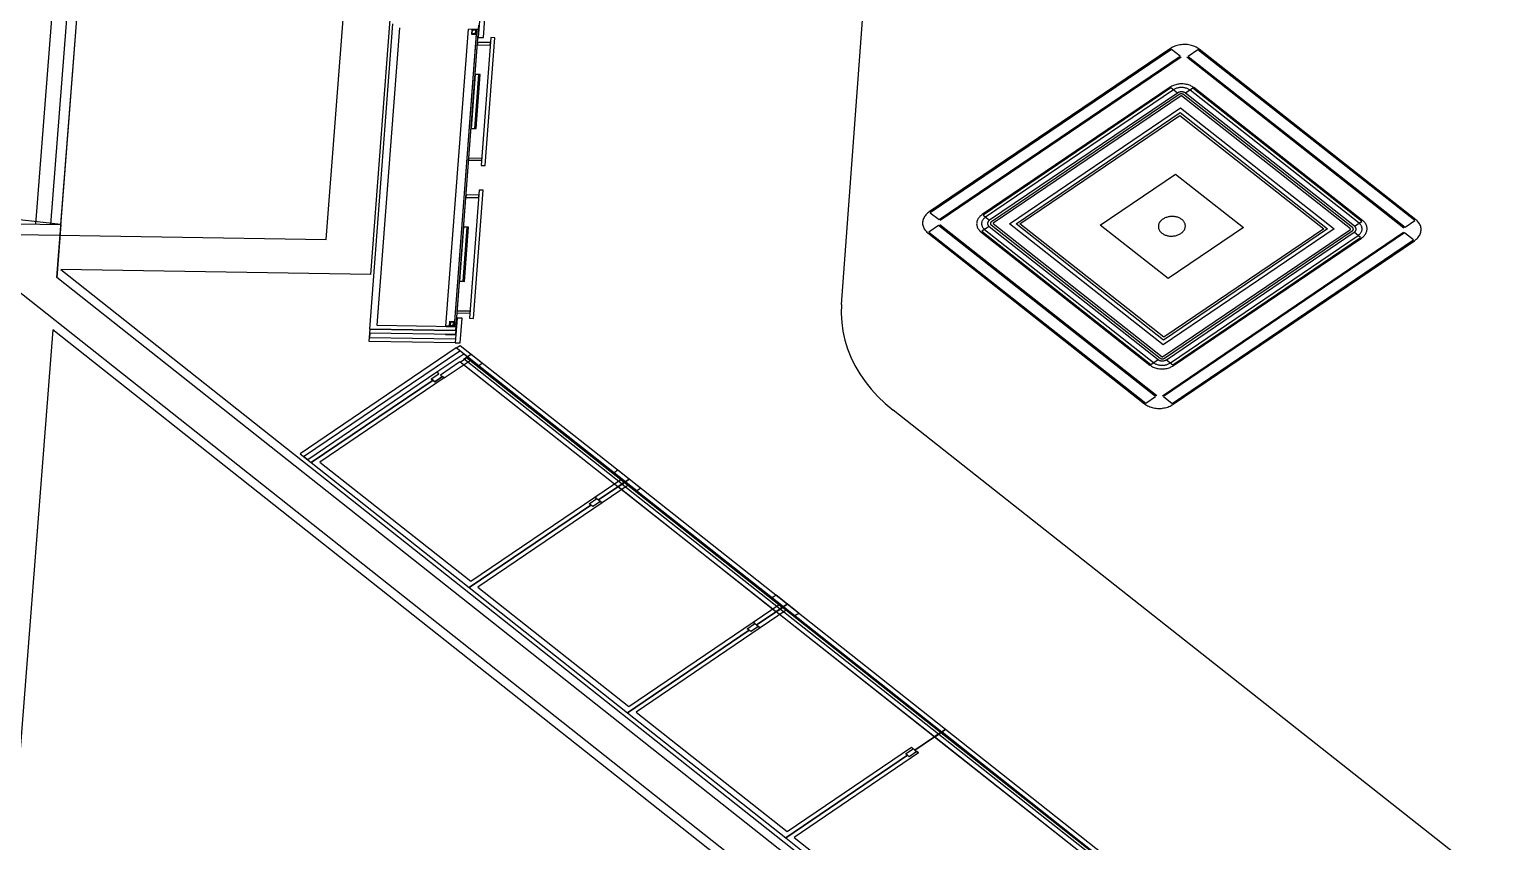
# Model space of a CAD drawing. Extents: x -68 to 264, y 51 to 115.
# Drawn here: x -33.902 to -28.994, y 80.382 to 83.11 of the extents above; entities that cross this region are included whole.
import ezdxf

# ---------------------------------------------------------------- set-up
doc = ezdxf.new("R2010")
doc.units = 0
doc.layers.get('0').update_dxf_attribs({"linetype": 'CONTINUOUS'})

msp = doc.modelspace()

# ---------------------------------------------------------------- linework, layer by layer
for p, q in [((-33.4346, 88.2006), (-33.8808, 82.4555)), ((-31.1758, 82.1858), (-30.7962, 87.3245)), ((-33.8097, 82.2763), (-33.4357, 87.0994)), ((-33.7959, 82.4541), (-33.4357, 87.0994)), ((-32.7558, 82.2862), (-32.402, 86.9364)), ((-32.9055, 82.4045), (-32.8041, 83.7334)), ((-33.8157, 83.2937), (-33.8808, 82.4555)), ((-33.8299, 82.4547), (-33.7649, 83.2929)), ((-32.3889, 83.1646), (-32.3951, 83.0821)), ((-32.3781, 83.0818), (-32.3719, 83.1643)), ((-32.7595, 82.1032), (-32.6816, 83.128)), ((-32.6599, 83.1144), (-32.7358, 82.1161)), ((-32.5036, 82.1132), (-32.4281, 83.1099)), ((-32.4752, 82.1127), (-32.3998, 83.1094)), ((-32.4706, 82.0985), (-32.3931, 83.1234)), ((-32.4696, 82.1126), (-32.3942, 83.1093)), ((-32.4168, 83.1097), (-32.4281, 83.1099)), ((-32.4168, 83.1097), (-32.418, 83.0932)), ((-32.4055, 83.1095), (-32.4168, 83.1097)), ((-32.4152, 83.1084), (-32.4162, 83.0944)), ((-32.4157, 83.0948), (-32.4147, 83.108)), ((-32.4056, 83.1083), (-32.4152, 83.1084)), ((-32.4147, 83.108), (-32.4056, 83.1079)), ((-32.4056, 83.1083), (-32.4016, 83.1082)), ((-32.4056, 83.1079), (-32.4045, 83.1078)), ((-32.3998, 83.1094), (-32.4055, 83.1095)), ((-32.4045, 83.1078), (-32.4055, 83.0946)), ((-32.4022, 83.1078), (-32.4045, 83.1078)), ((-32.4023, 83.1062), (-32.4022, 83.1078)), ((-32.4001, 83.1061), (-32.4023, 83.1062)), ((-32.4016, 83.1082), (-32.4017, 83.1066)), ((-32.4017, 83.1066), (-32.4, 83.1065)), ((-32.4008, 83.0962), (-32.4001, 83.1061)), ((-32.3953, 83.1093), (-32.3998, 83.1094)), ((-32.3942, 83.1093), (-32.3953, 83.1093)), ((-32.474, 82.1292), (-32.4011, 83.0929)), ((-32.418, 83.0932), (-32.4067, 83.093)), ((-32.418, 83.0932), (-32.4011, 83.0929)), ((-32.4162, 83.0944), (-32.4066, 83.0942)), ((-32.4066, 83.0947), (-32.4157, 83.0948)), ((-32.4055, 83.0946), (-32.4066, 83.0947)), ((-32.4027, 83.0942), (-32.4066, 83.0942)), ((-32.4055, 83.0946), (-32.4032, 83.0946)), ((-32.4032, 83.0946), (-32.4031, 83.0962)), ((-32.4031, 83.0962), (-32.4008, 83.0962)), ((-32.4025, 83.0958), (-32.4027, 83.0942)), ((-32.4009, 83.0958), (-32.4025, 83.0958)), ((-32.3974, 83.066), (-32.3981, 83.0577)), ((-32.3981, 83.0577), (-32.3551, 83.057)), ((-32.3545, 83.0653), (-32.3974, 83.066)), ((-32.3951, 83.0821), (-32.3781, 83.0818)), ((-32.3532, 83.0818), (-32.3857, 82.6524)), ((-32.3721, 82.6521), (-32.3396, 83.0816)), ((-32.3551, 83.057), (-32.3545, 83.0653)), ((-32.3396, 83.0816), (-32.3532, 83.0818)), ((-30.0493, 83.0555), (-30.0535, 83.0542)), ((-30.0451, 83.0565), (-30.0493, 83.0555)), ((-30.0408, 83.0574), (-30.0451, 83.0565)), ((-30.0364, 83.0581), (-30.0408, 83.0574)), ((-30.032, 83.0585), (-30.0364, 83.0581)), ((-30.0275, 83.0588), (-30.032, 83.0585)), ((-30.0231, 83.0588), (-30.0275, 83.0588)), ((-30.0186, 83.0586), (-30.0231, 83.0588)), ((-30.0142, 83.0583), (-30.0186, 83.0586)), ((-30.0099, 83.0577), (-30.0142, 83.0583)), ((-30.0056, 83.0569), (-30.0099, 83.0577)), ((-30.0014, 83.0558), (-30.0056, 83.0569)), ((-29.9974, 83.0546), (-30.0014, 83.0558)), ((-30.0721, 83.0451), (-30.8813, 82.4967)), ((-30.0687, 83.0424), (-30.8779, 82.4941)), ((-30.8485, 82.4709), (-30.0393, 83.0193)), ((-30.0355, 83.0163), (-30.8447, 82.4679)), ((-30.0687, 83.0473), (-30.0721, 83.0451)), ((-30.0651, 83.0493), (-30.0687, 83.0473)), ((-30.0393, 83.0193), (-30.0687, 83.0424)), ((-30.0614, 83.0511), (-30.0651, 83.0493)), ((-30.0575, 83.0527), (-30.0614, 83.0511)), ((-30.0535, 83.0542), (-30.0575, 83.0527)), ((-29.2887, 82.4427), (-30.0168, 83.016)), ((-29.9799, 83.041), (-30.0126, 83.0188)), ((-30.0126, 83.0188), (-29.2845, 82.4456)), ((-29.9934, 83.0532), (-29.9974, 83.0546)), ((-29.9896, 83.0516), (-29.9934, 83.0532)), ((-29.986, 83.0499), (-29.9896, 83.0516)), ((-29.9825, 83.0479), (-29.986, 83.0499)), ((-29.9792, 83.0458), (-29.9825, 83.0479)), ((-29.2518, 82.4678), (-29.9799, 83.041)), ((-29.9761, 83.0435), (-29.9792, 83.0458)), ((-29.248, 82.4704), (-29.9761, 83.0435)), ((-32.4056, 82.9583), (-32.4193, 82.7766)), ((-32.3943, 82.9581), (-32.408, 82.7764)), ((-32.3943, 82.9581), (-32.4056, 82.9583)), ((-32.4024, 82.7763), (-32.3886, 82.958)), ((-32.3886, 82.958), (-32.3943, 82.9581)), ((-30.0733, 82.9152), (-30.7037, 82.4878)), ((-30.0703, 82.9128), (-30.7008, 82.4855)), ((-30.0705, 82.9169), (-30.0733, 82.9152)), ((-30.0675, 82.9186), (-30.0705, 82.9169)), ((-30.0487, 82.8958), (-30.0703, 82.9128)), ((-30.0644, 82.9201), (-30.0675, 82.9186)), ((-30.0612, 82.9215), (-30.0644, 82.9201)), ((-30.0578, 82.9227), (-30.0612, 82.9215)), ((-30.0581, 82.9088), (-30.0602, 82.9077)), ((-30.0559, 82.9099), (-30.0581, 82.9088)), ((-30.0544, 82.9238), (-30.0578, 82.9227)), ((-30.0536, 82.9109), (-30.0559, 82.9099)), ((-30.0509, 82.9246), (-30.0544, 82.9238)), ((-30.0513, 82.9117), (-30.0536, 82.9109)), ((-30.0489, 82.9125), (-30.0513, 82.9117)), ((-30.0473, 82.9254), (-30.0509, 82.9246)), ((-30.0464, 82.9131), (-30.0489, 82.9125)), ((-30.0437, 82.9259), (-30.0473, 82.9254)), ((-30.0439, 82.9136), (-30.0464, 82.9131)), ((-30.0413, 82.914), (-30.0439, 82.9136)), ((-30.04, 82.9263), (-30.0437, 82.9259)), ((-30.0387, 82.9143), (-30.0413, 82.914)), ((-30.0363, 82.9265), (-30.04, 82.9263)), ((-30.0361, 82.9144), (-30.0387, 82.9143)), ((-30.0326, 82.9265), (-30.0363, 82.9265)), ((-30.0335, 82.9144), (-30.0361, 82.9144)), ((-30.0309, 82.9143), (-30.0335, 82.9144)), ((-30.029, 82.9264), (-30.0326, 82.9265)), ((-30.0284, 82.9141), (-30.0309, 82.9143)), ((-30.0253, 82.9261), (-30.029, 82.9264)), ((-30.0258, 82.9137), (-30.0284, 82.9141)), ((-30.0233, 82.9133), (-30.0258, 82.9137)), ((-30.0217, 82.9256), (-30.0253, 82.9261)), ((-30.0209, 82.9127), (-30.0233, 82.9133)), ((-30.0182, 82.9249), (-30.0217, 82.9256)), ((-29.997, 82.9117), (-30.021, 82.8954)), ((-30.0185, 82.912), (-30.0209, 82.9127)), ((-30.0162, 82.9112), (-30.0185, 82.912)), ((-30.0147, 82.9241), (-30.0182, 82.9249)), ((-30.014, 82.9102), (-30.0162, 82.9112)), ((-30.0113, 82.9231), (-30.0147, 82.9241)), ((-30.0118, 82.9092), (-30.014, 82.9102)), ((-30.0098, 82.9081), (-30.0118, 82.9092)), ((-30.0081, 82.9219), (-30.0113, 82.9231)), ((-30.0079, 82.9068), (-30.0098, 82.9081)), ((-30.0049, 82.9206), (-30.0081, 82.9219)), ((-30.0019, 82.9191), (-30.0049, 82.9206)), ((-29.999, 82.9175), (-30.0019, 82.9191)), ((-29.9963, 82.9157), (-29.999, 82.9175)), ((-29.4298, 82.465), (-29.997, 82.9117)), ((-29.9937, 82.9139), (-29.9963, 82.9157)), ((-29.4265, 82.4672), (-29.9937, 82.9139)), ((-30.0622, 82.9064), (-30.6926, 82.4791)), ((-30.0487, 82.8958), (-30.6792, 82.4685)), ((-30.0425, 82.8909), (-30.6729, 82.4636)), ((-30.0364, 82.8861), (-30.6668, 82.4587)), ((-30.0602, 82.9077), (-30.0622, 82.9064)), ((-30.0478, 82.8964), (-30.0487, 82.8958)), ((-30.0467, 82.897), (-30.0478, 82.8964)), ((-30.0456, 82.8975), (-30.0467, 82.897)), ((-30.0445, 82.898), (-30.0456, 82.8975)), ((-30.0433, 82.8984), (-30.0445, 82.898)), ((-30.0422, 82.8988), (-30.0433, 82.8984)), ((-30.042, 82.8912), (-30.0425, 82.8909)), ((-30.0409, 82.8991), (-30.0422, 82.8988)), ((-30.0414, 82.8915), (-30.042, 82.8912)), ((-30.0409, 82.8918), (-30.0414, 82.8915)), ((-30.0397, 82.8994), (-30.0409, 82.8991)), ((-30.0403, 82.8921), (-30.0409, 82.8918)), ((-30.0397, 82.8923), (-30.0403, 82.8921)), ((-30.0384, 82.8996), (-30.0397, 82.8994)), ((-30.039, 82.8925), (-30.0397, 82.8923)), ((-30.0384, 82.8926), (-30.039, 82.8925)), ((-30.0371, 82.8997), (-30.0384, 82.8996)), ((-30.0377, 82.8928), (-30.0384, 82.8926)), ((-30.0371, 82.8929), (-30.0377, 82.8928)), ((-30.0359, 82.8998), (-30.0371, 82.8997)), ((-30.0364, 82.8929), (-30.0371, 82.8929)), ((-30.0357, 82.893), (-30.0364, 82.8929)), ((-30.0354, 82.8863), (-30.0364, 82.8861)), ((-30.0346, 82.8998), (-30.0359, 82.8998)), ((-30.0351, 82.893), (-30.0357, 82.893)), ((-30.0348, 82.8861), (-30.0354, 82.8863)), ((-30.0344, 82.8929), (-30.0351, 82.893)), ((-29.4675, 82.4394), (-30.0348, 82.8861)), ((-30.0333, 82.8997), (-30.0346, 82.8998)), ((-30.0337, 82.8929), (-30.0344, 82.8929)), ((-30.0331, 82.8928), (-30.0337, 82.8929)), ((-30.032, 82.8996), (-30.0333, 82.8997)), ((-30.0324, 82.8927), (-30.0331, 82.8928)), ((-30.0318, 82.8925), (-30.0324, 82.8927)), ((-30.0308, 82.8994), (-30.032, 82.8996)), ((-30.0312, 82.8923), (-30.0318, 82.8925)), ((-30.0306, 82.8921), (-30.0312, 82.8923)), ((-30.0295, 82.8992), (-30.0308, 82.8994)), ((-30.03, 82.8919), (-30.0306, 82.8921)), ((-30.0295, 82.8916), (-30.03, 82.8919)), ((-30.0283, 82.8989), (-30.0295, 82.8992)), ((-30.0289, 82.8913), (-30.0295, 82.8916)), ((-30.0284, 82.891), (-30.0289, 82.8913)), ((-30.028, 82.8907), (-30.0284, 82.891)), ((-30.0272, 82.8986), (-30.0283, 82.8989)), ((-29.4607, 82.444), (-30.028, 82.8907)), ((-30.026, 82.8982), (-30.0272, 82.8986)), ((-30.0249, 82.8977), (-30.026, 82.8982)), ((-30.0239, 82.8972), (-30.0249, 82.8977)), ((-30.0229, 82.8966), (-30.0239, 82.8972)), ((-30.0219, 82.896), (-30.0229, 82.8966)), ((-30.021, 82.8954), (-30.0219, 82.896)), ((-29.4538, 82.4487), (-30.021, 82.8954)), ((-30.0061, 82.9055), (-30.0079, 82.9068)), ((-29.4389, 82.4588), (-30.0061, 82.9055)), ((-30.6119, 82.4573), (-30.0385, 82.846)), ((-30.5901, 82.4569), (-30.0396, 82.8301)), ((-30.5772, 82.4567), (-30.0403, 82.8207)), ((-30.0403, 82.8207), (-29.5572, 82.4402)), ((-30.0396, 82.8301), (-29.5443, 82.44)), ((-30.0385, 82.846), (-29.5226, 82.4397)), ((-32.4193, 82.7766), (-32.408, 82.7764)), ((-32.408, 82.7764), (-32.4024, 82.7763)), ((-32.4274, 82.6696), (-32.4268, 82.6778)), ((-32.3844, 82.6689), (-32.4274, 82.6696)), ((-32.4268, 82.6778), (-32.3838, 82.6772)), ((-32.3838, 82.6772), (-32.3844, 82.6689)), ((-32.3857, 82.6524), (-32.3721, 82.6521)), ((-30.3074, 82.4523), (-30.0545, 82.6238)), ((-30.0545, 82.6238), (-29.827, 82.4446)), ((-32.3919, 82.5697), (-32.4244, 82.1396)), ((-32.4108, 82.1394), (-32.3783, 82.5695)), ((-32.3783, 82.5695), (-32.3919, 82.5697)), ((-39.8554, 82.5168), (-32.9055, 82.4045)), ((-39.7675, 82.5506), (-33.7959, 82.4541)), ((-32.4362, 82.5539), (-32.4368, 82.5456)), ((-32.4368, 82.5456), (-32.3938, 82.5449)), ((-32.3932, 82.5532), (-32.4362, 82.5539)), ((-32.3938, 82.5449), (-32.3932, 82.5532)), ((-33.7959, 82.4541), (-33.9645, 82.4734)), ((-30.9027, 82.4684), (-30.9034, 82.4652)), ((-30.9018, 82.4716), (-30.9027, 82.4684)), ((-30.9005, 82.4748), (-30.9018, 82.4716)), ((-30.899, 82.4779), (-30.9005, 82.4748)), ((-30.8972, 82.4809), (-30.899, 82.4779)), ((-30.8952, 82.4838), (-30.8972, 82.4809)), ((-30.8929, 82.4866), (-30.8952, 82.4838)), ((-30.8903, 82.4894), (-30.8929, 82.4866)), ((-30.8875, 82.492), (-30.8903, 82.4894)), ((-30.8845, 82.4944), (-30.8875, 82.492)), ((-30.8813, 82.4967), (-30.8845, 82.4944)), ((-30.8779, 82.4941), (-30.8485, 82.4709)), ((-30.7207, 82.467), (-30.7215, 82.4644)), ((-30.7196, 82.4697), (-30.7207, 82.467)), ((-30.7184, 82.4722), (-30.7196, 82.4697)), ((-30.7169, 82.4747), (-30.7184, 82.4722)), ((-30.7152, 82.4771), (-30.7169, 82.4747)), ((-30.7133, 82.4795), (-30.7152, 82.4771)), ((-30.7112, 82.4817), (-30.7133, 82.4795)), ((-30.7089, 82.4839), (-30.7112, 82.4817)), ((-30.7064, 82.4859), (-30.7089, 82.4839)), ((-30.7037, 82.4878), (-30.7064, 82.4859)), ((-30.7038, 82.4663), (-30.7046, 82.4644)), ((-30.7029, 82.4681), (-30.7038, 82.4663)), ((-30.7019, 82.4698), (-30.7029, 82.4681)), ((-30.7007, 82.4715), (-30.7019, 82.4698)), ((-30.7008, 82.4855), (-30.6792, 82.4685)), ((-30.6994, 82.4732), (-30.7007, 82.4715)), ((-30.6979, 82.4748), (-30.6994, 82.4732)), ((-30.6962, 82.4763), (-30.6979, 82.4748)), ((-30.6945, 82.4777), (-30.6962, 82.4763)), ((-30.6926, 82.4791), (-30.6945, 82.4777)), ((-30.6818, 82.4664), (-30.6825, 82.4656)), ((-30.681, 82.4671), (-30.6818, 82.4664)), ((-30.6801, 82.4678), (-30.681, 82.4671)), ((-30.6792, 82.4685), (-30.6801, 82.4678)), ((-30.1036, 82.4674), (-30.1053, 82.4656)), ((-30.1017, 82.4692), (-30.1036, 82.4674)), ((-30.0997, 82.4708), (-30.1017, 82.4692)), ((-30.0976, 82.4724), (-30.0997, 82.4708)), ((-30.0953, 82.4738), (-30.0976, 82.4724)), ((-30.0929, 82.4751), (-30.0953, 82.4738)), ((-30.0904, 82.4764), (-30.0929, 82.4751)), ((-30.0878, 82.4775), (-30.0904, 82.4764)), ((-30.0851, 82.4785), (-30.0878, 82.4775)), ((-30.0823, 82.4793), (-30.0851, 82.4785)), ((-30.0795, 82.48), (-30.0823, 82.4793)), ((-30.0766, 82.4806), (-30.0795, 82.48)), ((-30.0737, 82.481), (-30.0766, 82.4806)), ((-30.0708, 82.4814), (-30.0737, 82.481)), ((-30.0678, 82.4815), (-30.0708, 82.4814)), ((-30.0648, 82.4815), (-30.0678, 82.4815)), ((-30.0619, 82.4814), (-30.0648, 82.4815)), ((-30.0589, 82.4812), (-30.0619, 82.4814)), ((-30.056, 82.4808), (-30.0589, 82.4812)), ((-30.0532, 82.4802), (-30.056, 82.4808)), ((-30.0504, 82.4795), (-30.0532, 82.4802)), ((-30.0477, 82.4787), (-30.0504, 82.4795)), ((-30.045, 82.4778), (-30.0477, 82.4787)), ((-30.0425, 82.4767), (-30.045, 82.4778)), ((-30.0401, 82.4756), (-30.0425, 82.4767)), ((-30.0378, 82.4743), (-30.0401, 82.4756)), ((-30.0356, 82.4728), (-30.0378, 82.4743)), ((-30.0335, 82.4713), (-30.0356, 82.4728)), ((-30.0316, 82.4697), (-30.0335, 82.4713)), ((-30.0298, 82.468), (-30.0316, 82.4697)), ((-30.0282, 82.4662), (-30.0298, 82.468)), ((-29.4241, 82.4652), (-29.4265, 82.4672)), ((-29.2845, 82.4456), (-29.2518, 82.4678)), ((-29.2452, 82.4679), (-29.248, 82.4704)), ((-29.2425, 82.4654), (-29.2452, 82.4679)), ((-33.7959, 82.4541), (-33.8097, 82.2763)), ((-32.4444, 82.446), (-32.4581, 82.264)), ((-32.433, 82.4458), (-32.4468, 82.2638)), ((-32.433, 82.4458), (-32.4444, 82.446)), ((-32.4411, 82.2637), (-32.4274, 82.4457)), ((-32.4274, 82.4457), (-32.433, 82.4458)), ((-30.9038, 82.462), (-30.9039, 82.4587)), ((-30.9039, 82.4587), (-30.9037, 82.4555)), ((-30.9034, 82.4652), (-30.9038, 82.462)), ((-30.9037, 82.4555), (-30.9032, 82.4523)), ((-30.9032, 82.4523), (-30.9024, 82.4491)), ((-30.9024, 82.4491), (-30.9013, 82.446)), ((-30.9013, 82.446), (-30.9, 82.4429)), ((-30.9, 82.4429), (-30.8984, 82.4399)), ((-30.8984, 82.4399), (-30.8965, 82.437)), ((-30.8965, 82.437), (-30.8944, 82.4342)), ((-30.8944, 82.4342), (-30.892, 82.4316)), ((-30.892, 82.4316), (-30.8893, 82.429)), ((-30.8893, 82.429), (-30.8865, 82.4266)), ((-30.8865, 82.4266), (-30.1585, 81.8524)), ((-30.8499, 82.4513), (-30.8827, 82.4291)), ((-30.8827, 82.4291), (-30.1547, 81.855)), ((-30.122, 81.8772), (-30.8499, 82.4513)), ((-30.8457, 82.4542), (-30.1177, 81.8801)), ((-30.7223, 82.459), (-30.7224, 82.4564)), ((-30.7224, 82.4564), (-30.7223, 82.4537)), ((-30.722, 82.4617), (-30.7223, 82.459)), ((-30.7223, 82.4537), (-30.7219, 82.451)), ((-30.7215, 82.4644), (-30.722, 82.4617)), ((-30.7219, 82.451), (-30.7212, 82.4484)), ((-30.7212, 82.4484), (-30.7203, 82.4458)), ((-30.7203, 82.4458), (-30.7192, 82.4432)), ((-30.7192, 82.4432), (-30.7179, 82.4408)), ((-30.7179, 82.4408), (-30.7163, 82.4384)), ((-30.7163, 82.4384), (-30.7145, 82.4361)), ((-30.7145, 82.4361), (-30.7125, 82.4338)), ((-30.7125, 82.4338), (-30.7104, 82.4317)), ((-30.7104, 82.4317), (-30.708, 82.4297)), ((-30.708, 82.4297), (-30.1408, 81.9825)), ((-30.7057, 82.4588), (-30.7058, 82.4569)), ((-30.7058, 82.4569), (-30.7057, 82.455)), ((-30.7055, 82.4607), (-30.7057, 82.4588)), ((-30.7057, 82.455), (-30.7054, 82.4531)), ((-30.7051, 82.4626), (-30.7055, 82.4607)), ((-30.7054, 82.4531), (-30.7049, 82.4513)), ((-30.7046, 82.4644), (-30.7051, 82.4626)), ((-30.7049, 82.4513), (-30.7043, 82.4494)), ((-30.6807, 82.4482), (-30.7047, 82.4319)), ((-30.7047, 82.4319), (-30.1375, 81.9847)), ((-30.7043, 82.4494), (-30.7035, 82.4476)), ((-30.7035, 82.4476), (-30.7026, 82.4459)), ((-30.7026, 82.4459), (-30.7015, 82.4442)), ((-30.7015, 82.4442), (-30.7002, 82.4426)), ((-30.7002, 82.4426), (-30.6988, 82.441)), ((-30.6988, 82.441), (-30.6973, 82.4395)), ((-30.6973, 82.4395), (-30.6956, 82.4381)), ((-30.6956, 82.4381), (-30.1284, 81.9909)), ((-30.6856, 82.4594), (-30.6857, 82.4585)), ((-30.6857, 82.4585), (-30.6857, 82.4575)), ((-30.6857, 82.4575), (-30.6856, 82.4566)), ((-30.6854, 82.4603), (-30.6856, 82.4594)), ((-30.6856, 82.4566), (-30.6855, 82.4557)), ((-30.6855, 82.4557), (-30.6853, 82.4547)), ((-30.6851, 82.4612), (-30.6854, 82.4603)), ((-30.6853, 82.4547), (-30.685, 82.4538)), ((-30.6847, 82.4622), (-30.6851, 82.4612)), ((-30.685, 82.4538), (-30.6846, 82.453)), ((-30.6843, 82.463), (-30.6847, 82.4622)), ((-30.6846, 82.453), (-30.6841, 82.4521)), ((-30.6838, 82.4639), (-30.6843, 82.463)), ((-30.6841, 82.4521), (-30.6836, 82.4513)), ((-30.6832, 82.4648), (-30.6838, 82.4639)), ((-30.6836, 82.4513), (-30.6829, 82.4504)), ((-30.6825, 82.4656), (-30.6832, 82.4648)), ((-30.6829, 82.4504), (-30.6823, 82.4497)), ((-30.6823, 82.4497), (-30.6815, 82.4489)), ((-30.6815, 82.4489), (-30.6807, 82.4482)), ((-30.6807, 82.4482), (-30.1135, 82.001)), ((-30.6762, 82.4593), (-30.6763, 82.4588)), ((-30.6763, 82.4588), (-30.6763, 82.4583)), ((-30.6763, 82.4583), (-30.6763, 82.4578)), ((-30.6763, 82.4578), (-30.6763, 82.4573)), ((-30.6763, 82.4573), (-30.6762, 82.4568)), ((-30.676, 82.4598), (-30.6762, 82.4593)), ((-30.6762, 82.4568), (-30.6761, 82.4564)), ((-30.6761, 82.4564), (-30.676, 82.4559)), ((-30.6758, 82.4602), (-30.676, 82.4598)), ((-30.676, 82.4559), (-30.6758, 82.4554)), ((-30.6756, 82.4607), (-30.6758, 82.4602)), ((-30.6758, 82.4554), (-30.6755, 82.455)), ((-30.6753, 82.4612), (-30.6756, 82.4607)), ((-30.6755, 82.455), (-30.6752, 82.4545)), ((-30.675, 82.4616), (-30.6753, 82.4612)), ((-30.6752, 82.4545), (-30.6749, 82.4541)), ((-30.6747, 82.462), (-30.675, 82.4616)), ((-30.6749, 82.4541), (-30.6745, 82.4537)), ((-30.6743, 82.4624), (-30.6747, 82.462)), ((-30.6745, 82.4537), (-30.6741, 82.4533)), ((-30.6739, 82.4628), (-30.6743, 82.4624)), ((-30.6741, 82.4533), (-30.6737, 82.453)), ((-30.6734, 82.4632), (-30.6739, 82.4628)), ((-30.6737, 82.453), (-30.1065, 82.0057)), ((-30.6729, 82.4636), (-30.6734, 82.4632)), ((-30.6668, 82.4587), (-30.6672, 82.4583)), ((-30.6672, 82.4583), (-30.6669, 82.4576)), ((-30.6669, 82.4576), (-30.0997, 82.0103)), ((-30.096, 82.0505), (-30.6119, 82.4573)), ((-30.0949, 82.0665), (-30.5901, 82.4569)), ((-30.0942, 82.0758), (-30.5772, 82.4567)), ((-30.0799, 82.273), (-30.3074, 82.4523)), ((-30.1125, 82.4492), (-30.1126, 82.447)), ((-30.1126, 82.447), (-30.1124, 82.4449)), ((-30.1123, 82.4514), (-30.1125, 82.4492)), ((-30.1124, 82.4449), (-30.1121, 82.4427)), ((-30.1118, 82.4535), (-30.1123, 82.4514)), ((-30.1121, 82.4427), (-30.1116, 82.4406)), ((-30.1112, 82.4556), (-30.1118, 82.4535)), ((-30.1116, 82.4406), (-30.1109, 82.4385)), ((-30.1104, 82.4577), (-30.1112, 82.4556)), ((-30.1109, 82.4385), (-30.11, 82.4365)), ((-30.1093, 82.4598), (-30.1104, 82.4577)), ((-30.11, 82.4365), (-30.1089, 82.4345)), ((-30.1082, 82.4618), (-30.1093, 82.4598)), ((-30.1089, 82.4345), (-30.1076, 82.4326)), ((-30.1068, 82.4638), (-30.1082, 82.4618)), ((-30.1076, 82.4326), (-30.1062, 82.4307)), ((-30.1053, 82.4656), (-30.1068, 82.4638)), ((-30.1062, 82.4307), (-30.1046, 82.4289)), ((-30.1046, 82.4289), (-30.1029, 82.4272)), ((-30.1029, 82.4272), (-30.1009, 82.4256)), ((-30.1009, 82.4256), (-30.0989, 82.4241)), ((-30.099, 81.8798), (-29.2897, 82.4291)), ((-30.0989, 82.4241), (-30.0967, 82.4227)), ((-30.0984, 82.0102), (-29.4676, 82.4382)), ((-30.0967, 82.4227), (-30.0944, 82.4214)), ((-29.5226, 82.4397), (-30.096, 82.0505)), ((-29.2859, 82.4261), (-30.0952, 81.8768)), ((-29.5443, 82.44), (-30.0949, 82.0665)), ((-30.0944, 82.4214), (-30.0919, 82.4202)), ((-29.5572, 82.4402), (-30.0942, 82.0758)), ((-30.092, 82.0055), (-29.4615, 82.4334)), ((-30.0919, 82.4202), (-30.0894, 82.4191)), ((-30.0894, 82.4191), (-30.0868, 82.4182)), ((-30.0868, 82.4182), (-30.084, 82.4174)), ((-30.0857, 82.0006), (-29.4552, 82.4284)), ((-30.084, 82.4174), (-30.0813, 82.4167)), ((-29.827, 82.4446), (-30.0799, 82.273)), ((-30.0723, 81.9899), (-29.4418, 82.4179)), ((-30.0549, 82.4169), (-30.0521, 82.4176)), ((-30.0521, 82.4176), (-30.0493, 82.4185)), ((-30.0493, 82.4185), (-30.0466, 82.4195)), ((-30.0466, 82.4195), (-30.0441, 82.4206)), ((-30.0441, 82.4206), (-30.0415, 82.4218)), ((-30.0415, 82.4218), (-30.0392, 82.4231)), ((-30.0392, 82.4231), (-30.0369, 82.4246)), ((-30.0369, 82.4246), (-30.0347, 82.4261)), ((-30.0347, 82.4261), (-30.0327, 82.4278)), ((-30.0327, 82.4278), (-30.0309, 82.4295)), ((-30.0309, 82.4295), (-30.0292, 82.4313)), ((-30.0292, 82.4313), (-30.0277, 82.4332)), ((-30.0268, 82.4644), (-30.0282, 82.4662)), ((-30.0277, 82.4332), (-30.0263, 82.4351)), ((-30.0255, 82.4624), (-30.0268, 82.4644)), ((-30.0263, 82.4351), (-30.0251, 82.4371)), ((-30.0245, 82.4604), (-30.0255, 82.4624)), ((-30.0251, 82.4371), (-30.0241, 82.4392)), ((-30.0236, 82.4584), (-30.0245, 82.4604)), ((-30.0241, 82.4392), (-30.0233, 82.4413)), ((-30.0229, 82.4563), (-30.0236, 82.4584)), ((-30.0233, 82.4413), (-30.0226, 82.4434)), ((-30.0223, 82.4542), (-30.0229, 82.4563)), ((-30.0226, 82.4434), (-30.0222, 82.4456)), ((-30.022, 82.4521), (-30.0223, 82.4542)), ((-30.0222, 82.4456), (-30.0219, 82.4477)), ((-30.0219, 82.4499), (-30.022, 82.4521)), ((-30.0219, 82.4477), (-30.0219, 82.4499)), ((-29.4676, 82.4382), (-29.4673, 82.4387)), ((-29.4673, 82.4387), (-29.4675, 82.4394)), ((-29.4615, 82.4334), (-29.461, 82.4337)), ((-29.461, 82.4337), (-29.4606, 82.4341)), ((-29.4603, 82.4436), (-29.4607, 82.444)), ((-29.4606, 82.4341), (-29.4601, 82.4345)), ((-29.4599, 82.4432), (-29.4603, 82.4436)), ((-29.4601, 82.4345), (-29.4597, 82.4349)), ((-29.4595, 82.4428), (-29.4599, 82.4432)), ((-29.4597, 82.4349), (-29.4594, 82.4353)), ((-29.4592, 82.4424), (-29.4595, 82.4428)), ((-29.4594, 82.4353), (-29.4591, 82.4358)), ((-29.4589, 82.442), (-29.4592, 82.4424)), ((-29.4591, 82.4358), (-29.4588, 82.4362)), ((-29.4587, 82.4415), (-29.4589, 82.442)), ((-29.4588, 82.4362), (-29.4586, 82.4367)), ((-29.4585, 82.441), (-29.4587, 82.4415)), ((-29.4586, 82.4367), (-29.4584, 82.4372)), ((-29.4583, 82.4406), (-29.4585, 82.441)), ((-29.4584, 82.4372), (-29.4583, 82.4376)), ((-29.4582, 82.4401), (-29.4583, 82.4406)), ((-29.4583, 82.4376), (-29.4582, 82.4381)), ((-29.4581, 82.4396), (-29.4582, 82.4401)), ((-29.4582, 82.4381), (-29.4581, 82.4386)), ((-29.4581, 82.4391), (-29.4581, 82.4396)), ((-29.4581, 82.4386), (-29.4581, 82.4391)), ((-29.4552, 82.4284), (-29.4543, 82.4291)), ((-29.4336, 82.4114), (-29.4552, 82.4284)), ((-29.4543, 82.4291), (-29.4534, 82.4298)), ((-29.4538, 82.4487), (-29.4298, 82.465)), ((-29.453, 82.448), (-29.4538, 82.4487)), ((-29.4534, 82.4298), (-29.4526, 82.4306)), ((-29.4522, 82.4473), (-29.453, 82.448)), ((-29.4526, 82.4306), (-29.4519, 82.4314)), ((-29.4515, 82.4465), (-29.4522, 82.4473)), ((-29.4519, 82.4314), (-29.4512, 82.4322)), ((-29.4509, 82.4457), (-29.4515, 82.4465)), ((-29.4512, 82.4322), (-29.4507, 82.433)), ((-29.4503, 82.4448), (-29.4509, 82.4457)), ((-29.4507, 82.433), (-29.4501, 82.4339)), ((-29.4499, 82.444), (-29.4503, 82.4448)), ((-29.4501, 82.4339), (-29.4497, 82.4348)), ((-29.4495, 82.4431), (-29.4499, 82.444)), ((-29.4497, 82.4348), (-29.4493, 82.4357)), ((-29.4492, 82.4422), (-29.4495, 82.4431)), ((-29.4493, 82.4357), (-29.4491, 82.4366)), ((-29.4489, 82.4413), (-29.4492, 82.4422)), ((-29.4491, 82.4366), (-29.4489, 82.4375)), ((-29.4488, 82.4403), (-29.4489, 82.4413)), ((-29.4489, 82.4375), (-29.4488, 82.4385)), ((-29.4487, 82.4394), (-29.4488, 82.4403)), ((-29.4488, 82.4385), (-29.4487, 82.4394)), ((-29.4418, 82.4179), (-29.4399, 82.4192)), ((-29.4399, 82.4192), (-29.4382, 82.4206)), ((-29.4372, 82.4574), (-29.4389, 82.4588)), ((-29.4382, 82.4206), (-29.4365, 82.4222)), ((-29.4356, 82.4559), (-29.4372, 82.4574)), ((-29.4365, 82.4222), (-29.435, 82.4238)), ((-29.4342, 82.4544), (-29.4356, 82.4559)), ((-29.435, 82.4238), (-29.4337, 82.4254)), ((-29.433, 82.4527), (-29.4342, 82.4544)), ((-29.4337, 82.4254), (-29.4325, 82.4271)), ((-29.4319, 82.451), (-29.433, 82.4527)), ((-29.4325, 82.4271), (-29.4315, 82.4289)), ((-29.4309, 82.4493), (-29.4319, 82.451)), ((-29.4315, 82.4289), (-29.4306, 82.4307)), ((-29.4301, 82.4475), (-29.4309, 82.4493)), ((-29.4306, 82.4307), (-29.4299, 82.4325)), ((-29.4295, 82.4457), (-29.4301, 82.4475)), ((-29.4299, 82.4325), (-29.4293, 82.4344)), ((-29.4291, 82.4438), (-29.4295, 82.4457)), ((-29.4293, 82.4344), (-29.4289, 82.4363)), ((-29.4288, 82.4419), (-29.4291, 82.4438)), ((-29.4289, 82.4363), (-29.4287, 82.4382)), ((-29.4286, 82.44), (-29.4288, 82.4419)), ((-29.4287, 82.4382), (-29.4286, 82.44)), ((-29.4219, 82.4631), (-29.4241, 82.4652)), ((-29.4232, 82.4152), (-29.4211, 82.4175)), ((-29.4199, 82.4609), (-29.4219, 82.4631)), ((-29.4211, 82.4175), (-29.4192, 82.4198)), ((-29.4182, 82.4586), (-29.4199, 82.4609)), ((-29.4192, 82.4198), (-29.4175, 82.4222)), ((-29.4166, 82.4562), (-29.4182, 82.4586)), ((-29.4175, 82.4222), (-29.416, 82.4247)), ((-29.4152, 82.4537), (-29.4166, 82.4562)), ((-29.416, 82.4247), (-29.4148, 82.4273)), ((-29.4141, 82.4511), (-29.4152, 82.4537)), ((-29.4148, 82.4273), (-29.4137, 82.4299)), ((-29.4132, 82.4486), (-29.4141, 82.4511)), ((-29.4137, 82.4299), (-29.4129, 82.4325)), ((-29.4126, 82.4459), (-29.4132, 82.4486)), ((-29.4129, 82.4325), (-29.4124, 82.4352)), ((-29.4122, 82.4433), (-29.4126, 82.4459)), ((-29.4124, 82.4352), (-29.4121, 82.4379)), ((-29.412, 82.4406), (-29.4122, 82.4433)), ((-29.4121, 82.4379), (-29.412, 82.4406)), ((-29.2564, 82.4029), (-29.2859, 82.4261)), ((-29.2401, 82.4627), (-29.2425, 82.4654)), ((-29.238, 82.4599), (-29.2401, 82.4627)), ((-29.2361, 82.457), (-29.238, 82.4599)), ((-29.2372, 82.4161), (-29.2354, 82.4191)), ((-29.2345, 82.454), (-29.2361, 82.457)), ((-29.2354, 82.4191), (-29.2339, 82.4222)), ((-29.2331, 82.451), (-29.2345, 82.454)), ((-29.2339, 82.4222), (-29.2326, 82.4253)), ((-29.232, 82.4478), (-29.2331, 82.451)), ((-29.2326, 82.4253), (-29.2317, 82.4285)), ((-29.2313, 82.4447), (-29.232, 82.4478)), ((-29.2317, 82.4285), (-29.231, 82.4317)), ((-29.2308, 82.4414), (-29.2313, 82.4447)), ((-29.231, 82.4317), (-29.2306, 82.435)), ((-29.2306, 82.4382), (-29.2308, 82.4414)), ((-29.2306, 82.435), (-29.2306, 82.4382)), ((-30.0813, 82.4167), (-30.0784, 82.4162)), ((-30.0784, 82.4162), (-30.0755, 82.4158)), ((-30.0755, 82.4158), (-30.0726, 82.4155)), ((-30.0726, 82.4155), (-30.0696, 82.4154)), ((-30.0696, 82.4154), (-30.0666, 82.4154)), ((-30.0666, 82.4154), (-30.0637, 82.4156)), ((-30.0657, 81.8535), (-29.2564, 82.4029)), ((-30.0641, 81.9835), (-29.4336, 82.4114)), ((-30.0637, 82.4156), (-30.0607, 82.4159)), ((-30.0623, 81.8508), (-29.253, 82.4002)), ((-30.0612, 81.9812), (-29.4306, 82.4091)), ((-30.0607, 82.4159), (-30.0578, 82.4163)), ((-30.0578, 82.4163), (-30.0549, 82.4169)), ((-29.4306, 82.4091), (-29.428, 82.411)), ((-29.428, 82.411), (-29.4255, 82.413)), ((-29.4255, 82.413), (-29.4232, 82.4152)), ((-29.253, 82.4002), (-29.2498, 82.4025)), ((-29.2498, 82.4025), (-29.2468, 82.405)), ((-29.2468, 82.405), (-29.2441, 82.4076)), ((-29.2441, 82.4076), (-29.2415, 82.4103)), ((-29.2415, 82.4103), (-29.2392, 82.4131)), ((-29.2392, 82.4131), (-29.2372, 82.4161)), ((-27.1484, 76.8541), (-34.0258, 82.2984)), ((-24.7687, 75.1208), (-33.8097, 82.2763)), ((-32.7558, 82.2862), (-33.7963, 82.303)), ((-33.7963, 82.303), (-27.0213, 76.9412)), ((-32.4581, 82.264), (-32.4468, 82.2638)), ((-32.4468, 82.2638), (-32.4411, 82.2637)), ((-31.1758, 82.1858), (-31.1767, 82.1558)), ((-32.4922, 82.113), (-32.491, 82.1295)), ((-32.491, 82.1295), (-32.4797, 82.1293)), ((-32.491, 82.1295), (-32.474, 82.1292)), ((-32.4904, 82.1142), (-32.4894, 82.1283)), ((-32.4888, 82.1278), (-32.4898, 82.1146)), ((-32.4894, 82.1283), (-32.4797, 82.1281)), ((-32.4798, 82.1277), (-32.4888, 82.1278)), ((-32.4786, 82.1277), (-32.4798, 82.1277)), ((-32.4758, 82.128), (-32.4797, 82.1281)), ((-32.4796, 82.1144), (-32.4786, 82.1277)), ((-32.4786, 82.1277), (-32.4764, 82.1276)), ((-32.4764, 82.1276), (-32.4765, 82.126)), ((-32.4765, 82.126), (-32.4742, 82.1259)), ((-32.4759, 82.1264), (-32.4758, 82.128)), ((-32.4742, 82.1263), (-32.4759, 82.1264)), ((-32.4742, 82.1259), (-32.475, 82.116)), ((-32.4664, 82.1399), (-32.4726, 82.0571)), ((-32.4494, 82.1396), (-32.4664, 82.1399)), ((-32.4662, 82.1569), (-32.4656, 82.1652)), ((-32.4232, 82.1562), (-32.4662, 82.1569)), ((-32.4656, 82.1652), (-32.4226, 82.1645)), ((-32.4557, 82.0568), (-32.4494, 82.1396)), ((-32.4244, 82.1396), (-32.4108, 82.1394)), ((-32.4226, 82.1645), (-32.4232, 82.1562)), ((-31.1767, 82.1558), (-31.1752, 82.1259)), ((-31.1752, 82.1259), (-31.1712, 82.0961)), ((-33.8233, 82.1008), (-34.1259, 78.1998)), ((-27.4063, 77.0208), (-33.8233, 82.1008)), ((-32.7615, 82.0618), (-32.7584, 82.1032)), ((-32.7594, 82.0899), (-32.7605, 82.075)), ((-32.7605, 82.075), (-32.4716, 82.0704)), ((-32.4706, 82.0985), (-32.7595, 82.1032)), ((-32.4716, 82.0853), (-32.7594, 82.0899)), ((-32.7584, 82.1032), (-32.4706, 82.0985)), ((-32.7358, 82.1161), (-32.4696, 82.1118)), ((-32.5045, 82.0858), (-32.5046, 82.085)), ((-32.5046, 82.085), (-32.4706, 82.0844)), ((-32.4716, 82.0853), (-32.5045, 82.0858)), ((-32.4922, 82.113), (-32.5036, 82.1132)), ((-32.5024, 82.1131), (-32.5025, 82.1123)), ((-32.5025, 82.1123), (-32.4696, 82.1118)), ((-32.4684, 82.1126), (-32.5024, 82.1131)), ((-32.4809, 82.1128), (-32.4922, 82.113)), ((-32.4808, 82.114), (-32.4904, 82.1142)), ((-32.4898, 82.1146), (-32.4808, 82.1144)), ((-32.4752, 82.1127), (-32.4809, 82.1128)), ((-32.4808, 82.1144), (-32.4796, 82.1144)), ((-32.4808, 82.114), (-32.4768, 82.114)), ((-32.4774, 82.1144), (-32.4796, 82.1144)), ((-32.4773, 82.116), (-32.4774, 82.1144)), ((-32.475, 82.116), (-32.4773, 82.116)), ((-32.4768, 82.114), (-32.4767, 82.1156)), ((-32.4767, 82.1156), (-32.475, 82.1156)), ((-32.4707, 82.1126), (-32.4752, 82.1127)), ((-32.4696, 82.1118), (-32.4716, 82.0853)), ((-32.4711, 82.0919), (-32.4716, 82.0853)), ((-32.4706, 82.0985), (-32.4711, 82.0919)), ((-32.4696, 82.1126), (-32.4707, 82.1126)), ((-32.4706, 82.0844), (-32.4684, 82.1126)), ((-32.4696, 82.1118), (-32.4706, 82.0985)), ((-31.1712, 82.0961), (-31.1648, 82.0666)), ((-32.469, 82.04), (-32.9933, 81.6849)), ((-32.9812, 81.6753), (-32.4568, 82.0304)), ((-32.4726, 82.0571), (-32.7615, 82.0618)), ((-32.4716, 82.0704), (-32.4726, 82.0571)), ((-32.4726, 82.0571), (-32.4557, 82.0568)), ((-32.469, 82.04), (-32.4563, 82.0486)), ((-32.3933, 81.9801), (-32.469, 82.04)), ((-32.4568, 82.0304), (-32.469, 82.04)), ((-32.4563, 82.0486), (-32.3806, 81.9887)), ((-31.1648, 82.0666), (-31.1559, 82.0376)), ((-31.1559, 82.0376), (-31.1446, 82.009)), ((-32.4432, 82.0196), (-32.5337, 81.9584)), ((-32.4565, 81.9929), (-32.5216, 81.9488)), ((-32.5095, 81.9392), (-32.419, 82.0005)), ((-31.9264, 81.5738), (-32.4565, 81.9929)), ((-32.4561, 81.9926), (-32.4307, 82.0098)), ((-31.9267, 81.5741), (-32.4561, 81.9926)), ((-32.4193, 82.0181), (-32.4446, 82.0009)), ((-32.4446, 82.0009), (-32.4443, 82.0006)), ((-32.419, 82.0005), (-32.4432, 82.0196)), ((-32.435, 82.0069), (-32.4418, 82.0023)), ((-32.4418, 82.0023), (-31.9125, 81.5838)), ((-31.9056, 81.5884), (-32.435, 82.0069)), ((-32.4307, 82.0098), (-31.9014, 81.5913)), ((-31.8892, 81.599), (-32.4193, 82.0181)), ((-32.3806, 81.9887), (-32.3933, 81.9801)), ((-31.1446, 82.009), (-31.1309, 81.981)), ((-31.1309, 81.981), (-31.1149, 81.9537)), ((-30.1408, 81.9825), (-30.1383, 81.9806)), ((-30.1383, 81.9806), (-30.1355, 81.9788)), ((-30.1375, 81.9847), (-30.1135, 82.001)), ((-30.1355, 81.9788), (-30.1326, 81.9772)), ((-30.1326, 81.9772), (-30.1296, 81.9757)), ((-30.1296, 81.9757), (-30.1265, 81.9744)), ((-30.1284, 81.9909), (-30.1266, 81.9895)), ((-30.1266, 81.9895), (-30.1247, 81.9883)), ((-30.1247, 81.9883), (-30.1227, 81.9872)), ((-30.1227, 81.9872), (-30.1205, 81.9861)), ((-30.1205, 81.9861), (-30.1183, 81.9852)), ((-30.1183, 81.9852), (-30.116, 81.9844)), ((-30.116, 81.9844), (-30.1136, 81.9837)), ((-30.1136, 81.9837), (-30.1112, 81.9831)), ((-30.1135, 82.001), (-30.1126, 82.0003)), ((-30.1126, 82.0003), (-30.1116, 81.9997)), ((-30.1116, 81.9997), (-30.1106, 81.9992)), ((-30.1112, 81.9831), (-30.1087, 81.9826)), ((-30.1106, 81.9992), (-30.1096, 81.9987)), ((-30.1096, 81.9987), (-30.1085, 81.9982)), ((-30.1087, 81.9826), (-30.1061, 81.9822)), ((-30.1085, 81.9982), (-30.1073, 81.9978)), ((-30.1073, 81.9978), (-30.1062, 81.9974)), ((-30.1065, 82.0057), (-30.1061, 82.0054)), ((-30.1062, 81.9974), (-30.105, 81.9971)), ((-30.1061, 82.0054), (-30.1056, 82.0051)), ((-30.1061, 81.9822), (-30.1036, 81.982)), ((-30.1056, 82.0051), (-30.105, 82.0048)), ((-30.105, 82.0048), (-30.1045, 82.0045)), ((-30.105, 81.9971), (-30.1037, 81.9969)), ((-30.1045, 82.0045), (-30.1039, 82.0043)), ((-30.1039, 82.0043), (-30.1033, 82.004)), ((-30.1037, 81.9969), (-30.1025, 81.9967)), ((-30.1036, 81.982), (-30.101, 81.9819)), ((-30.1033, 82.004), (-30.1027, 82.0039)), ((-30.1027, 82.0039), (-30.1021, 82.0037)), ((-30.1025, 81.9967), (-30.1012, 81.9966)), ((-30.1021, 82.0037), (-30.1014, 82.0036)), ((-30.1014, 82.0036), (-30.1008, 82.0035)), ((-30.1012, 81.9966), (-30.0999, 81.9966)), ((-30.101, 81.9819), (-30.0984, 81.9819)), ((-30.1008, 82.0035), (-30.1001, 82.0034)), ((-30.1001, 82.0034), (-30.0994, 82.0034)), ((-30.0999, 81.9966), (-30.0986, 81.9966)), ((-30.0997, 82.0103), (-30.0991, 82.0101)), ((-30.0994, 82.0034), (-30.0987, 82.0034)), ((-30.0991, 82.0101), (-30.0984, 82.0102)), ((-30.0987, 82.0034), (-30.0981, 82.0034)), ((-30.0986, 81.9966), (-30.0973, 81.9967)), ((-30.0984, 81.9819), (-30.0958, 81.9821)), ((-30.0981, 82.0034), (-30.0974, 82.0035)), ((-30.0974, 82.0035), (-30.0967, 82.0036)), ((-30.0973, 81.9967), (-30.0961, 81.9968)), ((-30.0967, 82.0036), (-30.0961, 82.0037)), ((-30.0961, 82.0037), (-30.0954, 82.0039)), ((-30.0961, 81.9968), (-30.0948, 81.997)), ((-30.0958, 81.9821), (-30.0932, 81.9823)), ((-30.0954, 82.0039), (-30.0948, 82.0041)), ((-30.0948, 82.0041), (-30.0942, 82.0043)), ((-30.0948, 81.997), (-30.0936, 81.9972)), ((-30.0942, 82.0043), (-30.0936, 82.0046)), ((-30.0936, 82.0046), (-30.0931, 82.0049)), ((-30.0936, 81.9972), (-30.0923, 81.9975)), ((-30.0932, 81.9823), (-30.0906, 81.9827)), ((-30.0931, 82.0049), (-30.0925, 82.0052)), ((-30.0925, 82.0052), (-30.092, 82.0055)), ((-30.0923, 81.9975), (-30.0911, 81.9979)), ((-30.0911, 81.9979), (-30.09, 81.9983)), ((-30.0906, 81.9827), (-30.0881, 81.9832)), ((-30.09, 81.9983), (-30.0888, 81.9988)), ((-30.0888, 81.9988), (-30.0878, 81.9993)), ((-30.0881, 81.9832), (-30.0856, 81.9839)), ((-30.0878, 81.9993), (-30.0867, 81.9999)), ((-30.0867, 81.9999), (-30.0857, 82.0006)), ((-30.0857, 82.0006), (-30.0641, 81.9835)), ((-30.0856, 81.9839), (-30.0832, 81.9846)), ((-30.0832, 81.9846), (-30.0808, 81.9855)), ((-30.0808, 81.9855), (-30.0786, 81.9864)), ((-30.0786, 81.9864), (-30.0764, 81.9875)), ((-30.0764, 81.9875), (-30.0743, 81.9887)), ((-30.0743, 81.9887), (-30.0723, 81.9899)), ((-30.0733, 81.9748), (-30.0701, 81.9762)), ((-30.0701, 81.9762), (-30.0669, 81.9777)), ((-30.0669, 81.9777), (-30.064, 81.9794)), ((-30.064, 81.9794), (-30.0612, 81.9812)), ((-32.5337, 81.9584), (-32.9676, 81.6646)), ((-32.5469, 81.9316), (-32.9555, 81.655)), ((-32.9555, 81.655), (-32.5469, 81.9316)), ((-32.5095, 81.9392), (-32.9265, 81.6569)), ((-32.553, 81.9364), (-32.5276, 81.9536)), ((-32.5469, 81.9316), (-32.553, 81.9364)), ((-32.553, 81.9364), (-32.5409, 81.9268)), ((-32.5409, 81.9268), (-32.5469, 81.9316)), ((-32.5155, 81.944), (-32.5409, 81.9268)), ((-32.5409, 81.9268), (-32.5155, 81.944)), ((-32.5276, 81.9536), (-32.5337, 81.9584)), ((-32.5216, 81.9488), (-32.5095, 81.9392)), ((-32.5095, 81.9392), (-32.5155, 81.944)), ((-32.5155, 81.944), (-32.5095, 81.9392)), ((-31.1149, 81.9537), (-31.0967, 81.9273)), ((-31.0967, 81.9273), (-31.0763, 81.9017)), ((-30.1265, 81.9744), (-30.1232, 81.9732)), ((-30.1232, 81.9732), (-30.1198, 81.9722)), ((-30.1198, 81.9722), (-30.1163, 81.9714)), ((-30.1163, 81.9714), (-30.1128, 81.9707)), ((-30.1128, 81.9707), (-30.1092, 81.9702)), ((-30.1092, 81.9702), (-30.1055, 81.9699)), ((-30.1055, 81.9699), (-30.1019, 81.9698)), ((-30.1019, 81.9698), (-30.0982, 81.9698)), ((-30.0982, 81.9698), (-30.0945, 81.97)), ((-30.0945, 81.97), (-30.0908, 81.9704)), ((-30.0908, 81.9704), (-30.0872, 81.9709)), ((-30.0872, 81.9709), (-30.0836, 81.9716)), ((-30.0836, 81.9716), (-30.0801, 81.9725)), ((-30.0801, 81.9725), (-30.0766, 81.9736)), ((-30.0766, 81.9736), (-30.0733, 81.9748)), ((-31.0763, 81.9017), (-31.0537, 81.8771)), ((-31.0537, 81.8771), (-31.0291, 81.8537)), ((-31.0291, 81.8537), (-31.0026, 81.8314)), ((-28.9209, 80.1879), (-31.0026, 81.8314)), ((-30.1585, 81.8524), (-30.1554, 81.8501)), ((-30.1554, 81.8501), (-30.1521, 81.848)), ((-30.1547, 81.855), (-30.122, 81.8772)), ((-30.1521, 81.848), (-30.1486, 81.8461)), ((-30.1486, 81.8461), (-30.145, 81.8443)), ((-30.145, 81.8443), (-30.1412, 81.8427)), ((-30.1412, 81.8427), (-30.1372, 81.8413)), ((-30.1372, 81.8413), (-30.1331, 81.8401)), ((-30.1331, 81.8401), (-30.1289, 81.839)), ((-30.1289, 81.839), (-30.1246, 81.8382)), ((-30.1246, 81.8382), (-30.1203, 81.8376)), ((-30.1203, 81.8376), (-30.1159, 81.8372)), ((-30.1159, 81.8372), (-30.1115, 81.8371)), ((-30.1115, 81.8371), (-30.107, 81.8371)), ((-30.107, 81.8371), (-30.1025, 81.8373)), ((-30.1025, 81.8373), (-30.0981, 81.8378)), ((-30.0981, 81.8378), (-30.0937, 81.8385)), ((-30.0952, 81.8768), (-30.0657, 81.8535)), ((-30.0937, 81.8385), (-30.0894, 81.8394)), ((-30.0894, 81.8394), (-30.0852, 81.8404)), ((-30.0852, 81.8404), (-30.081, 81.8417)), ((-30.081, 81.8417), (-30.077, 81.8432)), ((-30.077, 81.8432), (-30.0731, 81.8448)), ((-30.0731, 81.8448), (-30.0693, 81.8467)), ((-30.0693, 81.8467), (-30.0657, 81.8487)), ((-30.0657, 81.8487), (-30.0623, 81.8508)), ((-32.9933, 81.6849), (-32.9555, 81.655)), ((-32.9676, 81.6646), (-32.9812, 81.6753)), ((-32.9555, 81.655), (-32.4254, 81.2355)), ((-32.9265, 81.6569), (-32.4206, 81.2566)), ((-32.0036, 81.5392), (-31.9131, 81.6006)), ((-31.9262, 81.6295), (-31.9389, 81.6209)), ((-31.9389, 81.6209), (-31.8631, 81.561)), ((-31.9014, 81.5913), (-31.9267, 81.5741)), ((-31.8504, 81.5696), (-31.9262, 81.6295)), ((-31.926, 81.5735), (-31.9006, 81.5907)), ((-31.8892, 81.599), (-31.9145, 81.5818)), ((-31.9145, 81.5818), (-31.8892, 81.599)), ((-31.9131, 81.6006), (-31.8889, 81.5814)), ((-31.9125, 81.5838), (-31.9056, 81.5884)), ((-31.9049, 81.5878), (-31.9117, 81.5832)), ((-31.9117, 81.5832), (-31.3817, 81.1642)), ((-31.3749, 81.1689), (-31.9049, 81.5878)), ((-31.9006, 81.5907), (-31.3707, 81.1717)), ((-31.3584, 81.1795), (-31.8892, 81.599)), ((-32.4206, 81.2566), (-32.0036, 81.5392)), ((-32.0229, 81.5173), (-31.9975, 81.5345)), ((-32.0229, 81.5173), (-31.9975, 81.5345)), ((-32.0036, 81.5392), (-31.9915, 81.5297)), ((-31.9975, 81.5345), (-32.0036, 81.5392)), ((-31.9975, 81.5345), (-32.0036, 81.5392)), ((-31.9264, 81.5738), (-31.9915, 81.5297)), ((-31.9915, 81.5297), (-31.9264, 81.5738)), ((-31.8889, 81.5814), (-31.9794, 81.5201)), ((-31.3956, 81.1542), (-31.9264, 81.5738)), ((-31.396, 81.1545), (-31.926, 81.5735)), ((-31.9149, 81.5821), (-31.9145, 81.5818)), ((-31.9145, 81.5818), (-31.9142, 81.5815)), ((-31.8631, 81.561), (-31.8504, 81.5696)), ((-32.0168, 81.5125), (-32.4254, 81.2355)), ((-32.4254, 81.2355), (-32.0168, 81.5125)), ((-31.9794, 81.5201), (-32.3964, 81.2374)), ((-32.0168, 81.5125), (-32.0229, 81.5173)), ((-32.0108, 81.5077), (-32.0229, 81.5173)), ((-32.0108, 81.5077), (-32.0168, 81.5125)), ((-31.9854, 81.5249), (-32.0108, 81.5077)), ((-31.9854, 81.5249), (-32.0108, 81.5077)), ((-31.9915, 81.5297), (-31.9794, 81.5201)), ((-31.9794, 81.5201), (-31.9854, 81.5249)), ((-31.9794, 81.5201), (-31.9854, 81.5249)), ((-32.4254, 81.2355), (-31.8947, 80.8155)), ((-32.3964, 81.2374), (-31.89, 80.8366)), ((-31.3955, 81.21), (-31.4082, 81.2014)), ((-31.4082, 81.2014), (-31.3323, 81.1414)), ((-31.3197, 81.15), (-31.3955, 81.21)), ((-31.4729, 81.1196), (-31.3824, 81.181)), ((-31.3956, 81.1542), (-31.4608, 81.11)), ((-31.4608, 81.11), (-31.3956, 81.1542)), ((-31.3581, 81.1618), (-31.4486, 81.1004)), ((-31.3707, 81.1717), (-31.396, 81.1545)), ((-30.8643, 80.7341), (-31.3956, 81.1542)), ((-31.3953, 81.1539), (-31.3699, 81.1711)), ((-30.8647, 80.7344), (-31.3953, 81.1539)), ((-31.3842, 81.1625), (-31.3838, 81.1622)), ((-31.3584, 81.1795), (-31.3838, 81.1622)), ((-31.3838, 81.1622), (-31.3584, 81.1795)), ((-31.3838, 81.1622), (-31.3834, 81.1619)), ((-31.3824, 81.181), (-31.3581, 81.1618)), ((-31.3817, 81.1642), (-31.3749, 81.1689)), ((-31.3741, 81.1683), (-31.381, 81.1636)), ((-31.381, 81.1636), (-30.8504, 80.7442)), ((-30.8435, 80.7488), (-31.3741, 81.1683)), ((-31.3699, 81.1711), (-30.8393, 80.7517)), ((-30.8271, 80.7594), (-31.3584, 81.1795)), ((-31.3323, 81.1414), (-31.3197, 81.15)), ((-31.4861, 81.0928), (-31.8947, 80.8155)), ((-31.8947, 80.8155), (-31.4861, 81.0928)), ((-31.89, 80.8366), (-31.4729, 81.1196)), ((-31.4486, 81.1004), (-31.8657, 80.8174)), ((-31.4922, 81.0976), (-31.4668, 81.1148)), ((-31.4922, 81.0976), (-31.4668, 81.1148)), ((-31.4861, 81.0928), (-31.4922, 81.0976)), ((-31.4801, 81.088), (-31.4922, 81.0976)), ((-31.4801, 81.088), (-31.4861, 81.0928)), ((-31.4547, 81.1052), (-31.4801, 81.088)), ((-31.4547, 81.1052), (-31.4801, 81.088)), ((-31.4729, 81.1196), (-31.4608, 81.11)), ((-31.4668, 81.1148), (-31.4729, 81.1196)), ((-31.4668, 81.1148), (-31.4729, 81.1196)), ((-31.4608, 81.11), (-31.4486, 81.1004)), ((-31.4486, 81.1004), (-31.4547, 81.1052)), ((-31.4486, 81.1004), (-31.4547, 81.1052)), ((-31.8947, 80.8155), (-31.3634, 80.395)), ((-31.8657, 80.8174), (-31.3587, 80.4162)), ((-30.8393, 80.7517), (-30.8647, 80.7344)), ((-30.8639, 80.7338), (-30.8385, 80.7511)), ((-30.8271, 80.7594), (-30.8525, 80.7422)), ((-30.8525, 80.7422), (-30.8271, 80.7594)), ((-30.8504, 80.7442), (-30.8435, 80.7488)), ((-30.8428, 80.7482), (-30.8496, 80.7436)), ((-30.3116, 80.3283), (-30.8428, 80.7482)), ((-30.8385, 80.7511), (-30.3073, 80.3311)), ((-30.2951, 80.3389), (-30.8271, 80.7594)), ((-31.3587, 80.4162), (-30.9416, 80.6995)), ((-30.9416, 80.6995), (-30.9294, 80.6899)), ((-30.9355, 80.6947), (-30.9416, 80.6995)), ((-30.8643, 80.7341), (-30.9294, 80.6899)), ((-30.9294, 80.6899), (-30.8643, 80.7341)), ((-30.3323, 80.3136), (-30.8643, 80.7341)), ((-30.3327, 80.3139), (-30.8639, 80.7338)), ((-30.8528, 80.7425), (-30.8525, 80.7422)), ((-30.8525, 80.7422), (-30.8521, 80.7419)), ((-30.8496, 80.7436), (-30.3184, 80.3236)), ((-30.9548, 80.6727), (-31.3634, 80.395)), ((-31.3634, 80.395), (-30.9548, 80.6727)), ((-30.9173, 80.6803), (-31.3344, 80.3969)), ((-30.9609, 80.6775), (-30.9355, 80.6947)), ((-30.9548, 80.6727), (-30.9609, 80.6775)), ((-30.9487, 80.6679), (-30.9548, 80.6727)), ((-30.9233, 80.6851), (-30.9487, 80.6679)), ((-30.9294, 80.6899), (-30.9173, 80.6803)), ((-30.9173, 80.6803), (-30.9233, 80.6851)), ((-31.3634, 80.395), (-30.8315, 79.9741)), ((-31.3344, 80.3969), (-30.8267, 79.9952))]:
    msp.add_line(p, q)

doc.saveas('drawing.dxf')
